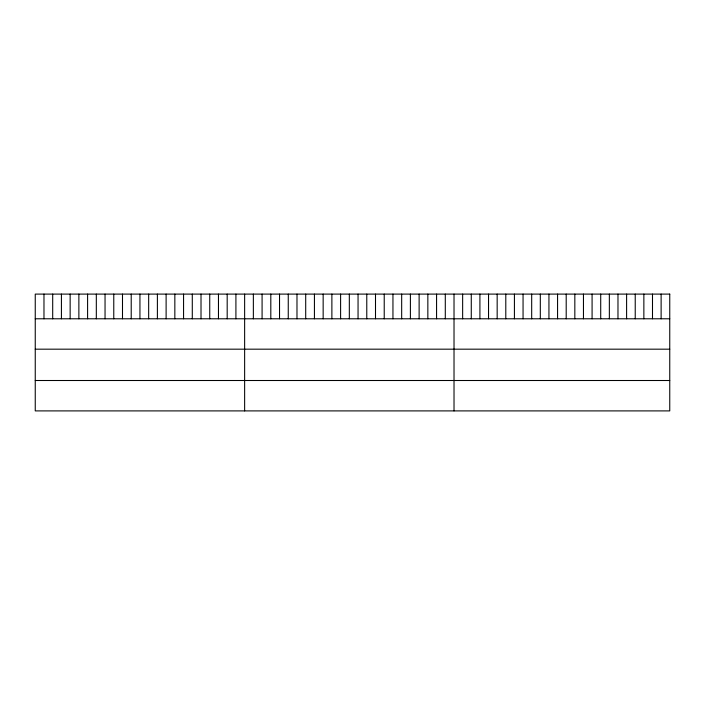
<?xml version="1.0" encoding="UTF-8"?>
<svg xmlns="http://www.w3.org/2000/svg" width="705" height="705" viewBox="0 0 705 705"><rect width="100%" height="100%" fill="white"/><g stroke="black" fill="none" stroke-linecap="round" stroke-linejoin="round"><path stroke-width="1.06" d="M35.25 318.783L669.75 318.783M35.25 349.178L669.75 349.178M35.25 380.506L669.75 380.506M661.123 294.1L661.123 318.783M652.495 294.1L652.495 318.783M643.859 294.1L643.859 318.783M635.231 294.1L635.231 318.783M626.604 294.1L626.604 318.783M617.977 294.1L617.977 318.783M609.349 294.1L609.349 318.783M600.713 294.1L600.713 318.783M592.085 294.1L592.085 318.783M583.458 294.1L583.458 318.783M574.831 294.1L574.831 318.783M566.203 294.1L566.203 318.783M557.567 294.1L557.567 318.783M548.939 294.1L548.939 318.783M540.312 294.1L540.312 318.783M531.685 294.1L531.685 318.783M523.057 294.1L523.057 318.783M514.421 294.1L514.421 318.783M505.793 294.1L505.793 318.783M497.166 294.1L497.166 318.783M488.539 294.1L488.539 318.783M479.911 294.1L479.911 318.783M471.275 294.1L471.275 318.783M462.647 294.1L462.647 318.783M454.02 294.1L454.02 410.9M445.296 294.1L445.296 318.783M436.571 294.1L436.571 318.783M427.847 294.1L427.847 318.783M419.123 294.1L419.123 318.783M410.398 294.1L410.398 318.783M401.674 294.1L401.674 318.783M392.949 294.1L392.949 318.783M384.225 294.1L384.225 318.783M375.501 294.1L375.501 318.783M366.776 294.1L366.776 318.783M358.052 294.1L358.052 318.783M349.327 294.1L349.327 318.783M340.603 294.1L340.603 318.783M331.879 294.1L331.879 318.783M323.154 294.1L323.154 318.783M314.43 294.1L314.43 318.783M305.706 294.1L305.706 318.783M296.981 294.1L296.981 318.783M288.257 294.1L288.257 318.783M279.532 294.1L279.532 318.783M270.808 294.1L270.808 318.783M262.084 294.1L262.084 318.783M253.359 294.1L253.359 318.783M244.635 294.1L244.635 410.9M235.911 294.1L235.911 318.783M227.186 294.1L227.186 318.783M218.462 294.1L218.462 318.783M209.737 294.1L209.737 318.783M201.013 294.1L201.013 318.783M192.289 294.1L192.289 318.783M183.564 294.1L183.564 318.783M174.84 294.1L174.84 318.783M166.116 294.1L166.116 318.783M157.391 294.1L157.391 318.783M148.667 294.1L148.667 318.783M139.942 294.1L139.942 318.783M131.218 294.1L131.218 318.783M122.494 294.1L122.494 318.783M113.769 294.1L113.769 318.783M105.045 294.1L105.045 318.783M96.321 294.1L96.321 318.783M87.596 294.1L87.596 318.783M78.872 294.1L78.872 318.783M70.147 294.1L70.147 318.783M61.423 294.1L61.423 318.783M52.699 294.1L52.699 318.783M43.974 294.1L43.974 318.783M669.75 294.1L35.25 294.1L35.25 410.9L669.75 410.9L669.75 294.1"/></g></svg>
